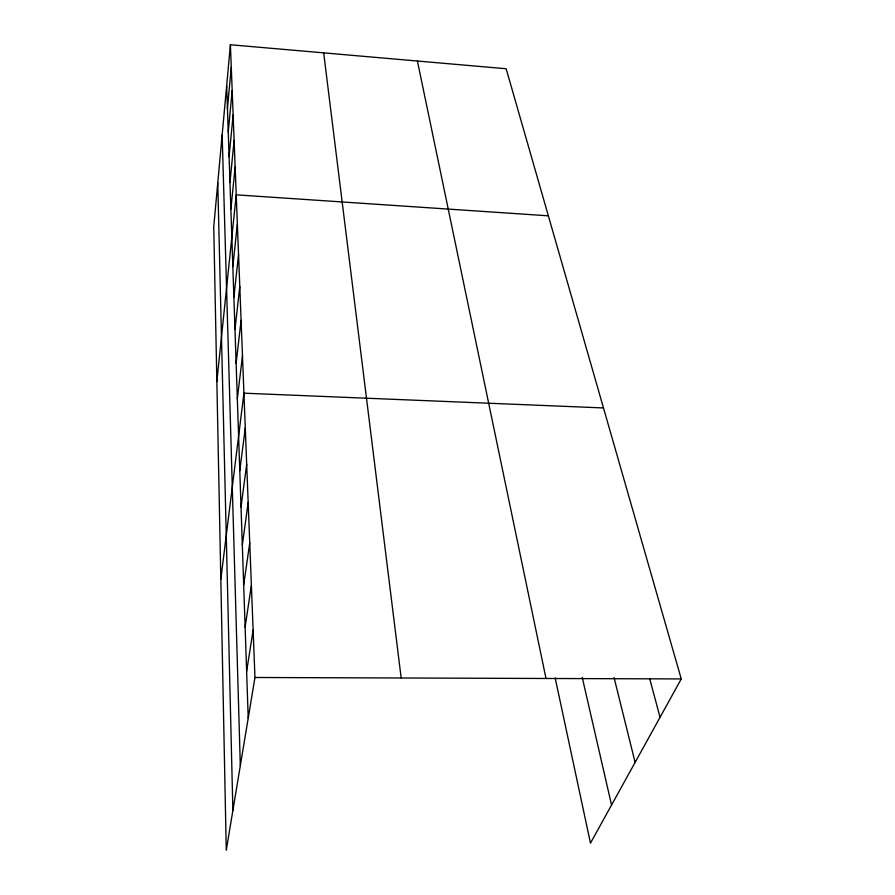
<?xml version="1.0" encoding="UTF-8"?>
<svg xmlns="http://www.w3.org/2000/svg" width="895" height="895" viewBox="0 0 895 895"><rect width="100%" height="100%" fill="white"/><g stroke="black" fill="none" stroke-linecap="round" stroke-linejoin="round"><path stroke-width="1.34" d="M230.407 44.75L213.748 226.782L226.267 850.25L254.963 677.493L230.407 44.75L506.156 68.747L681.252 678.936L590.476 843.157L555.157 677.884M227.442 108.351L231.279 67.181M228.247 132.001L232.185 90.552M229.086 156.647L233.125 114.929M229.959 182.356L234.121 140.392M230.876 209.184L235.15 166.996M216.858 381.471L236.235 194.83L548.355 215.818M232.834 266.565L237.365 223.985M233.875 297.274L238.551 254.549M234.971 329.461L239.793 286.635M236.123 363.236L241.102 320.343M237.332 398.722L242.478 355.807M220.83 579.233L243.932 393.185L603.487 407.941M239.782 470.68L245.275 427.888M241.023 506.962L246.684 464.326M242.321 545.033L248.172 502.621M243.675 585.028L249.739 542.907M245.118 627.093L251.383 585.364M246.628 671.395L253.128 630.158M254.963 677.493L681.252 678.936M649.613 678.432L660.051 717.287M614.048 677.493L635.114 762.406M582.22 677.325L611.542 805.053M417.406 61.028L546.006 678.477M323.677 52.872L401.173 677.996M226.67 85.64L248.217 718.114M222.15 134.966L240.319 765.684M217.765 182.871L232.879 810.434"/></g></svg>
